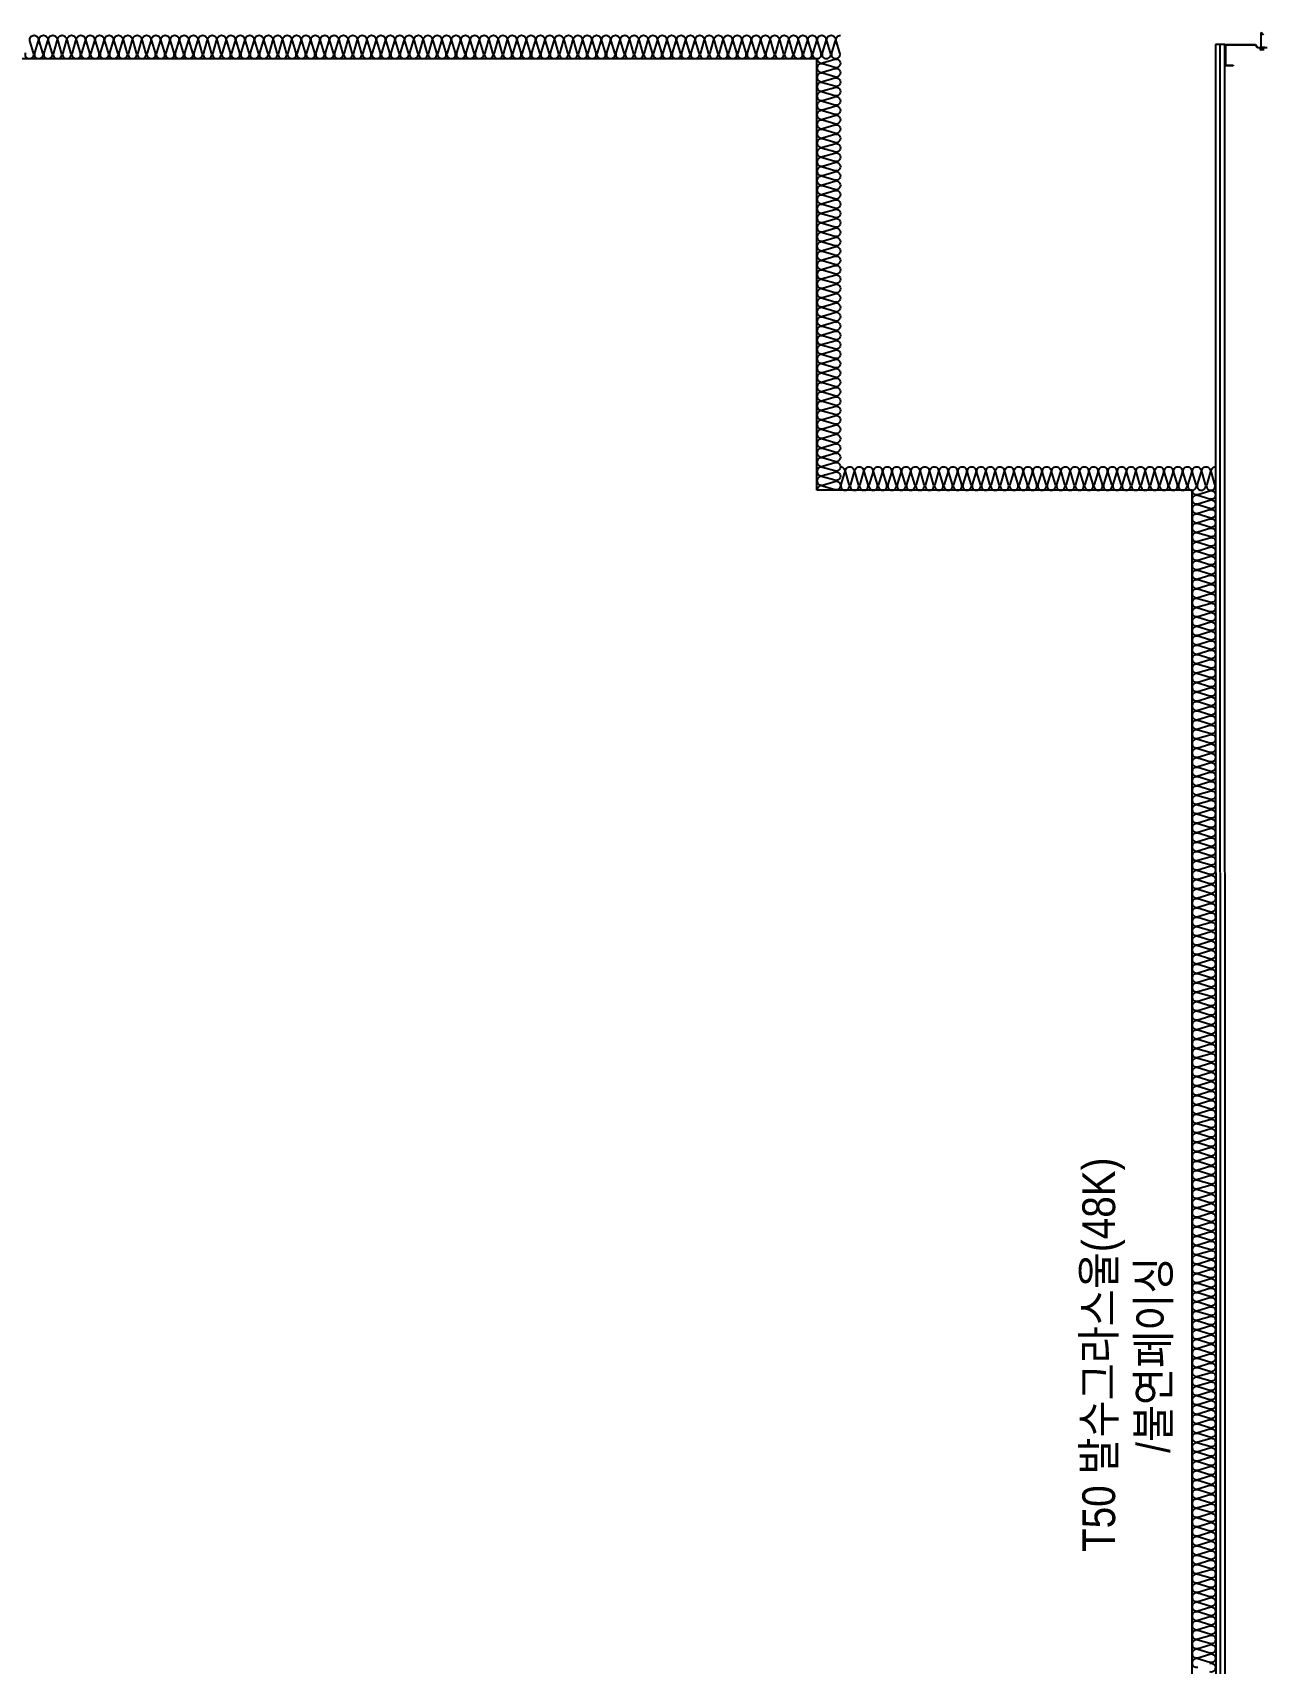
# Model space of a CAD drawing. Header units: millimetres. Extents: x 19868 to 801382, y -4805 to 85279.
# Drawn here: x 573015 to 575638, y 63428 to 66905 of the extents above; entities that cross this region are included whole.
import ezdxf
from ezdxf.enums import TextEntityAlignment as Align

# ---------------------------------------------------------------- set-up
doc = ezdxf.new("R2010")
doc.units = ezdxf.units.MM
doc.header["$LTSCALE"] = 250
for name, color, linetype in [('8입면선', 8, 'Continuous'), ('A-WALL-D', 7, 'Continuous'), ('GAGAM-DT', 7, 'Continuous'), ('ISL', 251, 'Continuous'), ('입면', 7, 'Continuous')]:
    doc.layers.add(name, color=color, linetype=linetype)
doc.layers.add('NOPLOT-단열', color=225, linetype='Continuous', plot=False)
doc.styles.add('Gdim', font='')
doc.styles.get('Gdim').set_extended_font_data('Dotum')

# ---------------------------------------------------------------- blocks, each defined once
blk = doc.blocks.new('*U186')
at = {"layer": '8입면선', "color": 8}
blk.add_line((3316397.6, 472011.4), (3316396.3, 478611.4), dxfattribs=at)
at = {"layer": 'A-WALL-D'}
for p, q in [((3316386.3, 478611.4), (3316387.6, 472011.4)), ((3316406.3, 478611.4), (3316386.3, 478611.4)), ((3316407.6, 472021.4), (3316406.3, 478611.4))]:
    blk.add_line(p, q, dxfattribs=at)
at = {"layer": 'GAGAM-DT', "color": 8}
for p, q in [((3316483.9, 478605.6), (3316483.9, 478637)), ((3316488.9, 478631.5), (3316483.9, 478637)), ((3316491.4, 478605.6), (3316481.4, 478605.6)), ((3316481.4, 478605.6), (3316481.4, 478602.1)), ((3316489.9, 478600.6), (3316482.9, 478600.6)), ((3316483.9, 478605.6), (3316483.9, 478600.6))]:
    blk.add_line(p, q, dxfattribs=at)
blk.add_arc((3316482.9, 478602.1), 1.51, 180, 270, dxfattribs=at)
at = {"layer": '입면', "color": 6}
for p, q in [((3316406.3, 478566.4), (3316406.3, 478611.4)), ((3316406.3, 478611.4), (3316471.6, 478611.4)), ((3316471.1, 478610.2), (3316407.5, 478610.2)), ((3316407.5, 478610.2), (3316407.5, 478567.6)), ((3316476, 478604.4), (3316471.1, 478610.2)), ((3316471.6, 478611.4), (3316476.6, 478605.6)), ((3316496.5, 478604.4), (3316476, 478604.4)), ((3316476.6, 478605.6), (3316496, 478605.6)), ((3316424.1, 478566.4), (3316406.3, 478566.4)), ((3316407.5, 478567.6), (3316424.1, 478567.6)), ((3316424.1, 478567.6), (3316424.1, 478566.4))]:
    blk.add_line(p, q, dxfattribs=at)

msp = doc.modelspace()

# ---------------------------------------------------------------- linework, layer by layer
at = {"layer": 'ISL'}
for points in [[(572999.4, 66861.1, 1.372593), (573017, 66861.1), (573009.4, 66886.8, -0.509267), (573018.2, 66898.9, -0.509267), (573027, 66886.8), (573019.4, 66861.1, 1.372593), (573037, 66861.1), (573029.4, 66886.8, -0.509267), (573038.2, 66898.9, -0.509267), (573047, 66886.8), (573039.4, 66861.1, 1.372593), (573057, 66861.1), (573049.4, 66886.8, -0.509267), (573058.2, 66898.9, -0.509267), (573067, 66886.8), (573059.4, 66861.1, 1.372593), (573077, 66861.1), (573069.4, 66886.8, -0.509267), (573078.2, 66898.9, -0.509267), (573087, 66886.8), (573079.4, 66861.1, 1.372593), (573097, 66861.1), (573089.4, 66886.8, -0.509267), (573098.2, 66898.9, -0.509267), (573107, 66886.8), (573099.4, 66861.1, 1.372593), (573117, 66861.1), (573109.4, 66886.8, -0.509267), (573118.2, 66898.9, -0.509267), (573127, 66886.8), (573119.4, 66861.1, 1.372593), (573137, 66861.1), (573129.4, 66886.8, -0.509267), (573138.2, 66898.9, -0.509267), (573147, 66886.8), (573139.4, 66861.1, 1.372593), (573157, 66861.1), (573149.4, 66886.8, -0.509267), (573158.2, 66898.9, -0.509267), (573167, 66886.8), (573159.4, 66861.1, 1.372593), (573177, 66861.1), (573169.4, 66886.8, -0.509267), (573178.2, 66898.9, -0.509267), (573187, 66886.8), (573179.4, 66861.1, 1.372593), (573197, 66861.1), (573189.4, 66886.8, -0.509267), (573198.2, 66898.9, -0.509267), (573207, 66886.8), (573199.4, 66861.1, 1.372593), (573217, 66861.1), (573209.4, 66886.8, -0.509267), (573218.2, 66898.9, -0.509267), (573227, 66886.8), (573219.4, 66861.1, 1.372593), (573237, 66861.1), (573229.4, 66886.8, -0.509267), (573238.2, 66898.9, -0.509267), (573247, 66886.8), (573239.4, 66861.1, 1.372593), (573257, 66861.1), (573249.4, 66886.8, -0.509267), (573258.2, 66898.9, -0.509267), (573267, 66886.8), (573259.4, 66861.1, 1.372593), (573277, 66861.1), (573269.4, 66886.8, -0.509267), (573278.2, 66898.9, -0.509267), (573287, 66886.8), (573279.4, 66861.1, 1.372593), (573297, 66861.1), (573289.4, 66886.8, -0.509267), (573298.2, 66898.9, -0.509267), (573307, 66886.8), (573299.4, 66861.1, 1.372593), (573317, 66861.1), (573309.4, 66886.8, -0.509267), (573318.2, 66898.9, -0.509267), (573327, 66886.8), (573319.4, 66861.1, 1.372593), (573337, 66861.1), (573329.4, 66886.8, -0.509267), (573338.2, 66898.9, -0.509267), (573347, 66886.8), (573339.4, 66861.1, 1.372593), (573357, 66861.1), (573349.4, 66886.8, -0.509267), (573358.2, 66898.9, -0.509267), (573367, 66886.8), (573359.4, 66861.1, 1.372593), (573377, 66861.1), (573369.4, 66886.8, -0.509267), (573378.2, 66898.9, -0.509267), (573387, 66886.8), (573379.4, 66861.1, 1.372593), (573397, 66861.1), (573389.4, 66886.8, -0.509267), (573398.2, 66898.9, -0.509267), (573407, 66886.8), (573399.4, 66861.1, 1.372593), (573417, 66861.1), (573409.4, 66886.8, -0.509267), (573418.2, 66898.9, -0.509267), (573427, 66886.8), (573419.4, 66861.1, 1.372593), (573437, 66861.1), (573429.4, 66886.8, -0.509267), (573438.2, 66898.9, -0.509267), (573447, 66886.8), (573439.4, 66861.1, 1.372593), (573457, 66861.1), (573449.4, 66886.8, -0.509267), (573458.2, 66898.9, -0.509267), (573467, 66886.8), (573459.4, 66861.1, 1.372593), (573477, 66861.1), (573469.4, 66886.8, -0.509267), (573478.2, 66898.9, -0.509267), (573487, 66886.8), (573479.4, 66861.1, 1.372593), (573497, 66861.1), (573489.4, 66886.8, -0.509267), (573498.2, 66898.9, -0.509267), (573507, 66886.8), (573499.4, 66861.1, 1.372593), (573517, 66861.1), (573509.4, 66886.8, -0.509267), (573518.2, 66898.9, -0.509267), (573527, 66886.8), (573519.4, 66861.1, 1.372593), (573537, 66861.1), (573529.4, 66886.8, -0.509267), (573538.2, 66898.9, -0.509267), (573547, 66886.8), (573539.4, 66861.1, 1.372593), (573557, 66861.1), (573549.4, 66886.8, -0.509267), (573558.2, 66898.9, -0.509267), (573567, 66886.8), (573559.4, 66861.1, 1.372593), (573577, 66861.1), (573569.4, 66886.8, -0.509267), (573578.2, 66898.9, -0.509267), (573587, 66886.8), (573579.4, 66861.1, 1.372593), (573597, 66861.1), (573589.4, 66886.8, -0.509267), (573598.2, 66898.9, -0.509267), (573607, 66886.8), (573599.4, 66861.1, 1.372593), (573617, 66861.1), (573609.4, 66886.8, -0.509267), (573618.2, 66898.9, -0.509267), (573627, 66886.8), (573619.4, 66861.1, 1.372593), (573637, 66861.1), (573629.4, 66886.8, -0.509267), (573638.2, 66898.9, -0.509267), (573647, 66886.8), (573639.4, 66861.1, 1.372593), (573657, 66861.1), (573649.4, 66886.8, -0.509267), (573658.2, 66898.9, -0.509267), (573667, 66886.8), (573659.4, 66861.1, 1.372593), (573677, 66861.1), (573669.4, 66886.8, -0.509267), (573678.2, 66898.9, -0.509267), (573687, 66886.8), (573679.4, 66861.1, 1.372593), (573697, 66861.1), (573689.4, 66886.8, -0.509267), (573698.2, 66898.9, -0.509267), (573707, 66886.8), (573699.4, 66861.1, 1.372593), (573717, 66861.1), (573709.4, 66886.8, -0.509267), (573718.2, 66898.9, -0.509267), (573727, 66886.8), (573719.4, 66861.1, 1.372593), (573737, 66861.1), (573729.4, 66886.8, -0.509267), (573738.2, 66898.9, -0.509267), (573747, 66886.8), (573739.4, 66861.1, 1.372593), (573757, 66861.1), (573749.4, 66886.8, -0.509267), (573758.2, 66898.9, -0.509267), (573767, 66886.8), (573759.4, 66861.1, 1.372593), (573777, 66861.1), (573769.4, 66886.8, -0.509267), (573778.2, 66898.9, -0.509267), (573787, 66886.8), (573779.4, 66861.1, 1.372593), (573797, 66861.1), (573789.4, 66886.8, -0.509267), (573798.2, 66898.9, -0.509267), (573807, 66886.8), (573799.4, 66861.1, 1.372593), (573817, 66861.1), (573809.4, 66886.8, -0.509267), (573818.2, 66898.9, -0.509267), (573827, 66886.8), (573819.4, 66861.1, 1.372593), (573837, 66861.1), (573829.4, 66886.8, -0.509267), (573838.2, 66898.9, -0.509267), (573847, 66886.8), (573839.4, 66861.1, 1.372593), (573857, 66861.1), (573849.4, 66886.8, -0.509267), (573858.2, 66898.9, -0.509267), (573867, 66886.8), (573859.4, 66861.1, 1.372593), (573877, 66861.1), (573869.4, 66886.8, -0.509267), (573878.2, 66898.9, -0.509267), (573887, 66886.8), (573879.4, 66861.1, 1.372593), (573897, 66861.1), (573889.4, 66886.8, -0.509267), (573898.2, 66898.9, -0.509267), (573907, 66886.8), (573899.4, 66861.1, 1.372593), (573917, 66861.1), (573909.4, 66886.8, -0.509267), (573918.2, 66898.9, -0.509267), (573927, 66886.8), (573919.4, 66861.1, 1.372593), (573937, 66861.1), (573929.4, 66886.8, -0.509267), (573938.2, 66898.9, -0.509267), (573947, 66886.8), (573939.4, 66861.1, 1.372593), (573957, 66861.1), (573949.4, 66886.8, -0.509267), (573958.2, 66898.9, -0.509267), (573967, 66886.8), (573959.4, 66861.1, 1.372593), (573977, 66861.1), (573969.4, 66886.8, -0.509267), (573978.2, 66898.9, -0.509267), (573987, 66886.8), (573979.4, 66861.1, 1.372593), (573997, 66861.1), (573989.4, 66886.8, -0.509267), (573998.2, 66898.9, -0.509267), (574007, 66886.8), (573999.4, 66861.1, 1.372593), (574017, 66861.1), (574009.4, 66886.8, -0.509267), (574018.2, 66898.9, -0.509267), (574027, 66886.8), (574019.4, 66861.1, 1.372593), (574037, 66861.1), (574029.4, 66886.8, -0.509267), (574038.2, 66898.9, -0.509267), (574047, 66886.8), (574039.4, 66861.1, 1.372593), (574057, 66861.1), (574049.4, 66886.8, -0.509267), (574058.2, 66898.9, -0.509267), (574067, 66886.8), (574059.4, 66861.1, 1.372593), (574077, 66861.1), (574069.4, 66886.8, -0.509267), (574078.2, 66898.9, -0.509267), (574087, 66886.8), (574079.4, 66861.1, 1.372593), (574097, 66861.1), (574089.4, 66886.8, -0.509267), (574098.2, 66898.9, -0.509267), (574107, 66886.8), (574099.4, 66861.1, 1.372593), (574117, 66861.1), (574109.4, 66886.8, -0.509267), (574118.2, 66898.9, -0.509267), (574127, 66886.8), (574119.4, 66861.1, 1.372593), (574137, 66861.1), (574129.4, 66886.8, -0.509267), (574138.2, 66898.9, -0.509267), (574147, 66886.8), (574139.4, 66861.1, 1.372593), (574157, 66861.1), (574149.4, 66886.8, -0.509267), (574158.2, 66898.9, -0.509267), (574167, 66886.8), (574159.4, 66861.1, 1.372593), (574177, 66861.1), (574169.4, 66886.8, -0.509267), (574178.2, 66898.9, -0.509267), (574187, 66886.8), (574179.4, 66861.1, 1.372593), (574197, 66861.1), (574189.4, 66886.8, -0.509267), (574198.2, 66898.9, -0.509267), (574207, 66886.8), (574199.4, 66861.1, 1.372593), (574217, 66861.1), (574209.4, 66886.8, -0.509267), (574218.2, 66898.9, -0.509267), (574227, 66886.8), (574219.4, 66861.1, 1.372593), (574237, 66861.1), (574229.4, 66886.8, -0.509267), (574238.2, 66898.9, -0.509267), (574247, 66886.8), (574239.4, 66861.1, 1.372593), (574257, 66861.1), (574249.4, 66886.8, -0.509267), (574258.2, 66898.9, -0.509267), (574267, 66886.8), (574259.4, 66861.1, 1.372593), (574277, 66861.1), (574269.4, 66886.8, -0.509267), (574278.2, 66898.9, -0.509267), (574287, 66886.8), (574279.4, 66861.1, 1.372593), (574297, 66861.1), (574289.4, 66886.8, -0.509267), (574298.2, 66898.9, -0.509267), (574307, 66886.8), (574299.4, 66861.1, 1.372593), (574317, 66861.1), (574309.4, 66886.8, -0.509267), (574318.2, 66898.9, -0.509267), (574327, 66886.8), (574319.4, 66861.1, 1.372593), (574337, 66861.1), (574329.4, 66886.8, -0.509267), (574338.2, 66898.9, -0.509267), (574347, 66886.8), (574339.4, 66861.1, 1.372593), (574357, 66861.1), (574349.4, 66886.8, -0.509267), (574358.2, 66898.9, -0.509267), (574367, 66886.8), (574359.4, 66861.1, 1.372593), (574377, 66861.1), (574369.4, 66886.8, -0.509267), (574378.2, 66898.9, -0.509267), (574387, 66886.8), (574379.4, 66861.1, 1.372593), (574397, 66861.1), (574389.4, 66886.8, -0.509267), (574398.2, 66898.9, -0.509267), (574407, 66886.8), (574399.4, 66861.1, 1.372593), (574417, 66861.1), (574409.4, 66886.8, -0.509267), (574418.2, 66898.9, -0.509267), (574427, 66886.8), (574419.4, 66861.1, 1.372593), (574437, 66861.1), (574429.4, 66886.8, -0.509267), (574438.2, 66898.9, -0.509267), (574447, 66886.8), (574439.4, 66861.1, 1.372593), (574457, 66861.1), (574449.4, 66886.8, -0.509267), (574458.2, 66898.9, -0.509267), (574467, 66886.8), (574459.4, 66861.1, 1.372593), (574477, 66861.1), (574469.4, 66886.8, -0.509267), (574478.2, 66898.9, -0.509267), (574487, 66886.8), (574479.4, 66861.1, 1.372593), (574497, 66861.1), (574489.4, 66886.8, -0.509267), (574498.2, 66898.9, -0.509267), (574507, 66886.8), (574499.4, 66861.1, 1.372593), (574517, 66861.1), (574509.4, 66886.8, -0.509267), (574518.2, 66898.9, -0.509267), (574527, 66886.8), (574519.4, 66861.1, 1.372593), (574537, 66861.1), (574529.4, 66886.8, -0.509267), (574538.2, 66898.9, -0.509267), (574547, 66886.8), (574539.4, 66861.1, 1.372593), (574557, 66861.1), (574549.4, 66886.8, -0.509267), (574558.2, 66898.9, -0.509267), (574567, 66886.8), (574559.4, 66861.1, 1.372593), (574577, 66861.1), (574569.4, 66886.8, -0.509267), (574578.2, 66898.9, -0.509267), (574587, 66886.8), (574579.4, 66861.1, 1.372593), (574597, 66861.1), (574589.4, 66886.8, -0.509267), (574598.2, 66898.9, -0.509267), (574607, 66886.8), (574599.4, 66861.1, 1.372593), (574617, 66861.1), (574609.4, 66886.8, -0.509267), (574618.2, 66898.9, -0.509267), (574627, 66886.8), (574619.4, 66861.1, 1.372593), (574637, 66861.1), (574629.4, 66886.8, -0.509267), (574638.2, 66898.9, -0.509267), (574647, 66886.8), (574639.4, 66861.1, 1.372593), (574657, 66861.1), (574649.4, 66886.8, -0.509267), (574658.2, 66898.9, -0.509267), (574667, 66886.8), (574659.4, 66861.1, 1.372593), (574677, 66861.1), (574669.4, 66886.8, -0.509267), (574678.2, 66898.9, -0.509267), (574687, 66886.8), (574679.4, 66861.1, 1.372593), (574697, 66861.1), (574689.4, 66886.8, -0.509267), (574698.2, 66898.9, -0.509267), (574707, 66886.8), (574699.4, 66861.1, 1.372593), (574717, 66861.1), (574709.4, 66886.8, -0.509267), (574718.2, 66898.9, -0.509267), (574727, 66886.8), (574719.4, 66861.1, 1.372593), (574737, 66861.1), (574729.4, 66886.8, -0.509267), (574738.2, 66898.9)], [(574688.2, 66848.9, 0.509267), (574700.3, 66840.1), (574726.1, 66847.8, -1.372593), (574726.1, 66830.1), (574700.3, 66837.8, 0.509267), (574688.2, 66828.9, 0.509267), (574700.3, 66820.1), (574726.1, 66827.8, -1.372593), (574726.1, 66810.1), (574700.3, 66817.8, 0.509267), (574688.2, 66808.9, 0.509267), (574700.3, 66800.1), (574726.1, 66807.8, -1.372593), (574726.1, 66790.1), (574700.3, 66797.8, 0.509267), (574688.2, 66788.9, 0.509267), (574700.3, 66780.1), (574726.1, 66787.8, -1.372593), (574726.1, 66770.1), (574700.3, 66777.8, 0.509267), (574688.2, 66768.9, 0.509267), (574700.3, 66760.1), (574726.1, 66767.8, -1.372593), (574726.1, 66750.1), (574700.3, 66757.8, 0.509267), (574688.2, 66748.9, 0.509267), (574700.3, 66740.1), (574726.1, 66747.8, -1.372593), (574726.1, 66730.1), (574700.3, 66737.8, 0.509267), (574688.2, 66728.9, 0.509267), (574700.3, 66720.1), (574726.1, 66727.8, -1.372593), (574726.1, 66710.1), (574700.3, 66717.8, 0.509267), (574688.2, 66708.9, 0.509267), (574700.3, 66700.1), (574726.1, 66707.8, -1.372593), (574726.1, 66690.1), (574700.3, 66697.8, 0.509267), (574688.2, 66688.9, 0.509267), (574700.3, 66680.1), (574726.1, 66687.8, -1.372593), (574726.1, 66670.1), (574700.3, 66677.8, 0.509267), (574688.2, 66668.9, 0.509267), (574700.3, 66660.1), (574726.1, 66667.8, -1.372593), (574726.1, 66650.1), (574700.3, 66657.8, 0.509267), (574688.2, 66648.9, 0.509267), (574700.3, 66640.1), (574726.1, 66647.8, -1.372593), (574726.1, 66630.1), (574700.3, 66637.8, 0.509267), (574688.2, 66628.9, 0.509267), (574700.3, 66620.1), (574726.1, 66627.8, -1.372593), (574726.1, 66610.1), (574700.3, 66617.8, 0.509267), (574688.2, 66608.9, 0.509267), (574700.3, 66600.1), (574726.1, 66607.8, -1.372593), (574726.1, 66590.1), (574700.3, 66597.8, 0.509267), (574688.2, 66588.9, 0.509267), (574700.3, 66580.1), (574726.1, 66587.8, -1.372593), (574726.1, 66570.1), (574700.3, 66577.8, 0.509267), (574688.2, 66568.9, 0.509267), (574700.3, 66560.1), (574726.1, 66567.8, -1.372593), (574726.1, 66550.1), (574700.3, 66557.8, 0.509267), (574688.2, 66548.9, 0.509267), (574700.3, 66540.1), (574726.1, 66547.8, -1.372593), (574726.1, 66530.1), (574700.3, 66537.8, 0.509267), (574688.2, 66528.9, 0.509267), (574700.3, 66520.1), (574726.1, 66527.8, -1.372593), (574726.1, 66510.1), (574700.3, 66517.8, 0.509267), (574688.2, 66508.9, 0.509267), (574700.3, 66500.1), (574726.1, 66507.8, -1.372593), (574726.1, 66490.1), (574700.3, 66497.8, 0.509267), (574688.2, 66488.9, 0.509267), (574700.3, 66480.1), (574726.1, 66487.8, -1.372593), (574726.1, 66470.1), (574700.3, 66477.8, 0.509267), (574688.2, 66468.9, 0.509267), (574700.3, 66460.1), (574726.1, 66467.8, -1.372593), (574726.1, 66450.1), (574700.3, 66457.8, 0.509267), (574688.2, 66448.9, 0.509267), (574700.3, 66440.1), (574726.1, 66447.8, -1.372593), (574726.1, 66430.1), (574700.3, 66437.8, 0.509267), (574688.2, 66428.9, 0.509267), (574700.3, 66420.1), (574726.1, 66427.8, -1.372593), (574726.1, 66410.1), (574700.3, 66417.8, 0.509267), (574688.2, 66408.9, 0.509267), (574700.3, 66400.1), (574726.1, 66407.8, -1.372593), (574726.1, 66390.1), (574700.3, 66397.8, 0.509267), (574688.2, 66388.9, 0.509267), (574700.3, 66380.1), (574726.1, 66387.8, -1.372593), (574726.1, 66370.1), (574700.3, 66377.8, 0.509267), (574688.2, 66368.9, 0.509267), (574700.3, 66360.1), (574726.1, 66367.8, -1.372593), (574726.1, 66350.1), (574700.3, 66357.8, 0.509267), (574688.2, 66348.9, 0.509267), (574700.3, 66340.1), (574726.1, 66347.8, -1.372593), (574726.1, 66330.1), (574700.3, 66337.8, 0.509267), (574688.2, 66328.9, 0.509267), (574700.3, 66320.1), (574726.1, 66327.8, -1.372593), (574726.1, 66310.1), (574700.3, 66317.8, 0.509267), (574688.2, 66308.9, 0.509267), (574700.3, 66300.1), (574726.1, 66307.8, -1.372593), (574726.1, 66290.1), (574700.3, 66297.8, 0.509267), (574688.2, 66288.9, 0.509267), (574700.3, 66280.1), (574726.1, 66287.8, -1.372593), (574726.1, 66270.1), (574700.3, 66277.8, 0.509267), (574688.2, 66268.9, 0.509267), (574700.3, 66260.1), (574726.1, 66267.8, -1.372593), (574726.1, 66250.1), (574700.3, 66257.8, 0.509267), (574688.2, 66248.9, 0.509267), (574700.3, 66240.1), (574726.1, 66247.8, -1.372593), (574726.1, 66230.1), (574700.3, 66237.8, 0.509267), (574688.2, 66228.9, 0.509267), (574700.3, 66220.1), (574726.1, 66227.8, -1.372593), (574726.1, 66210.1), (574700.3, 66217.8, 0.509267), (574688.2, 66208.9, 0.509267), (574700.3, 66200.1), (574726.1, 66207.8, -1.372593), (574726.1, 66190.1), (574700.3, 66197.8, 0.509267), (574688.2, 66188.9, 0.509267), (574700.3, 66180.1), (574726.1, 66187.8, -1.372593), (574726.1, 66170.1), (574700.3, 66177.8, 0.509267), (574688.2, 66168.9, 0.509267), (574700.3, 66160.1), (574726.1, 66167.8, -1.372593), (574726.1, 66150.1), (574700.3, 66157.8, 0.509267), (574688.2, 66148.9, 0.509267), (574700.3, 66140.1), (574726.1, 66147.8, -1.372593), (574726.1, 66130.1), (574700.3, 66137.8, 0.509267), (574688.2, 66128.9, 0.509267), (574700.3, 66120.1), (574726.1, 66127.8, -1.372593), (574726.1, 66110.1), (574700.3, 66117.8, 0.509267), (574688.2, 66108.9, 0.509267), (574700.3, 66100.1), (574726.1, 66107.8, -1.372593), (574726.1, 66090.1), (574700.3, 66097.8, 0.509267), (574688.2, 66088.9, 0.509267), (574700.3, 66080.1), (574726.1, 66087.8, -1.372593), (574726.1, 66070.1), (574700.3, 66077.8, 0.509267), (574688.2, 66068.9, 0.509267), (574700.3, 66060.1), (574726.1, 66067.8, -1.372593), (574726.1, 66050.1), (574700.3, 66057.8, 0.509267), (574688.2, 66048.9, 0.509267), (574700.3, 66040.1), (574726.1, 66047.8, -1.372593), (574726.1, 66030.1), (574700.3, 66037.8, 0.509267), (574688.2, 66028.9, 0.509267), (574700.3, 66020.1), (574726.1, 66027.8, -1.372593), (574726.1, 66010.1), (574700.3, 66017.8, 0.509267), (574688.2, 66008.9, 0.509267), (574700.3, 66000.1), (574726.1, 66007.8, -1.372593), (574726.1, 65990.1), (574700.3, 65997.8, 0.509267), (574688.2, 65988.9, 0.509267), (574700.3, 65980.1), (574726.1, 65987.8, -1.372593), (574726.1, 65970.1), (574700.3, 65977.8, 0.509267), (574688.2, 65968.9, 0.509267), (574700.3, 65960.1), (574726.1, 65967.8, -1.372593), (574726.1, 65950.1), (574700.3, 65957.8, 0.509267), (574688.2, 65948.9, 0.509267), (574700.3, 65940.1), (574726.1, 65947.8, -1.372593), (574726.1, 65930.1), (574700.3, 65937.8, 0.509267), (574688.2, 65928.9)], [(574738.2, 65978.9, -0.509267), (574747, 65966.8), (574739.4, 65941.1, 1.372593), (574757, 65941.1), (574749.4, 65966.8, -0.509267), (574758.2, 65978.9, -0.509267), (574767, 65966.8), (574759.4, 65941.1, 1.372593), (574777, 65941.1), (574769.4, 65966.8, -0.509267), (574778.2, 65978.9, -0.509267), (574787, 65966.8), (574779.4, 65941.1, 1.372593), (574797, 65941.1), (574789.4, 65966.8, -0.509267), (574798.2, 65978.9, -0.509267), (574807, 65966.8), (574799.4, 65941.1, 1.372593), (574817, 65941.1), (574809.4, 65966.8, -0.509267), (574818.2, 65978.9, -0.509267), (574827, 65966.8), (574819.4, 65941.1, 1.372593), (574837, 65941.1), (574829.4, 65966.8, -0.509267), (574838.2, 65978.9, -0.509267), (574847, 65966.8), (574839.4, 65941.1, 1.372593), (574857, 65941.1), (574849.4, 65966.8, -0.509267), (574858.2, 65978.9, -0.509267), (574867, 65966.8), (574859.4, 65941.1, 1.372593), (574877, 65941.1), (574869.4, 65966.8, -0.509267), (574878.2, 65978.9, -0.509267), (574887, 65966.8), (574879.4, 65941.1, 1.372593), (574897, 65941.1), (574889.4, 65966.8, -0.509267), (574898.2, 65978.9, -0.509267), (574907, 65966.8), (574899.4, 65941.1, 1.372593), (574917, 65941.1), (574909.4, 65966.8, -0.509267), (574918.2, 65978.9, -0.509267), (574927, 65966.8), (574919.4, 65941.1, 1.372593), (574937, 65941.1), (574929.4, 65966.8, -0.509267), (574938.2, 65978.9, -0.509267), (574947, 65966.8), (574939.4, 65941.1, 1.372593), (574957, 65941.1), (574949.4, 65966.8, -0.509267), (574958.2, 65978.9, -0.509267), (574967, 65966.8), (574959.4, 65941.1, 1.372593), (574977, 65941.1), (574969.4, 65966.8, -0.509267), (574978.2, 65978.9, -0.509267), (574987, 65966.8), (574979.4, 65941.1, 1.372593), (574997, 65941.1), (574989.4, 65966.8, -0.509267), (574998.2, 65978.9, -0.509267), (575007, 65966.8), (574999.4, 65941.1, 1.372593), (575017, 65941.1), (575009.4, 65966.8, -0.509267), (575018.2, 65978.9, -0.509267), (575027, 65966.8), (575019.4, 65941.1, 1.372593), (575037, 65941.1), (575029.4, 65966.8, -0.509267), (575038.2, 65978.9, -0.509267), (575047, 65966.8), (575039.4, 65941.1, 1.372593), (575057, 65941.1), (575049.4, 65966.8, -0.509267), (575058.2, 65978.9, -0.509267), (575067, 65966.8), (575059.4, 65941.1, 1.372593), (575077, 65941.1), (575069.4, 65966.8, -0.509267), (575078.2, 65978.9, -0.509267), (575087, 65966.8), (575079.4, 65941.1, 1.372593), (575097, 65941.1), (575089.4, 65966.8, -0.509267), (575098.2, 65978.9, -0.509267), (575107, 65966.8), (575099.4, 65941.1, 1.372593), (575117, 65941.1), (575109.4, 65966.8, -0.509267), (575118.2, 65978.9, -0.509267), (575127, 65966.8), (575119.4, 65941.1, 1.372593), (575137, 65941.1), (575129.4, 65966.8, -0.509267), (575138.2, 65978.9, -0.509267), (575147, 65966.8), (575139.4, 65941.1, 1.372593), (575157, 65941.1), (575149.4, 65966.8, -0.509267), (575158.2, 65978.9, -0.509267), (575167, 65966.8), (575159.4, 65941.1, 1.372593), (575177, 65941.1), (575169.4, 65966.8, -0.509267), (575178.2, 65978.9, -0.509267), (575187, 65966.8), (575179.4, 65941.1, 1.372593), (575197, 65941.1), (575189.4, 65966.8, -0.509267), (575198.2, 65978.9, -0.509267), (575207, 65966.8), (575199.4, 65941.1, 1.372593), (575217, 65941.1), (575209.4, 65966.8, -0.509267), (575218.2, 65978.9, -0.509267), (575227, 65966.8), (575219.4, 65941.1, 1.372593), (575237, 65941.1), (575229.4, 65966.8, -0.509267), (575238.2, 65978.9, -0.509267), (575247, 65966.8), (575239.4, 65941.1, 1.372593), (575257, 65941.1), (575249.4, 65966.8, -0.509267), (575258.2, 65978.9, -0.509267), (575267, 65966.8), (575259.4, 65941.1, 1.372593), (575277, 65941.1), (575269.4, 65966.8, -0.509267), (575278.2, 65978.9, -0.509267), (575287, 65966.8), (575279.4, 65941.1, 1.372593), (575297, 65941.1), (575289.4, 65966.8, -0.509267), (575298.2, 65978.9, -0.509267), (575307, 65966.8), (575299.4, 65941.1, 1.372593), (575317, 65941.1), (575309.4, 65966.8, -0.509267), (575318.2, 65978.9, -0.509267), (575327, 65966.8), (575319.4, 65941.1, 1.372593), (575337, 65941.1), (575329.4, 65966.8, -0.509267), (575338.2, 65978.9, -0.509267), (575347, 65966.8), (575339.4, 65941.1, 1.372593), (575357, 65941.1), (575349.4, 65966.8, -0.509267), (575358.2, 65978.9, -0.509267), (575367, 65966.8), (575359.4, 65941.1, 1.372593), (575377, 65941.1), (575369.4, 65966.8, -0.509267), (575378.2, 65978.9, -0.509267), (575387, 65966.8), (575379.4, 65941.1, 1.372593), (575397, 65941.1), (575389.4, 65966.8, -0.509267), (575398.2, 65978.9, -0.509267), (575407, 65966.8), (575399.4, 65941.1, 1.372593), (575417, 65941.1), (575409.4, 65966.8, -0.509267), (575418.2, 65978.9, -0.509267), (575427, 65966.8), (575419.4, 65941.1, 1.372593), (575437, 65941.1), (575429.4, 65966.8, -0.509267), (575438.2, 65978.9, -0.509267), (575447, 65966.8), (575439.4, 65941.1, 1.372593), (575457, 65941.1), (575449.4, 65966.8, -0.509267), (575458.2, 65978.9, -0.509267), (575467, 65966.8), (575459.4, 65941.1, 1.372593), (575477, 65941.1), (575469.4, 65966.8, -0.509267), (575478.2, 65978.9, -0.509267), (575487, 65966.8), (575479.4, 65941.1, 1.372593), (575497, 65941.1), (575489.4, 65966.8, -0.509267), (575498.2, 65978.9, -0.509267), (575507, 65966.8), (575499.4, 65941.1, 1.372593), (575517, 65941.1), (575509.4, 65966.8, -0.509267), (575518.2, 65978.9, -0.509267), (575527, 65966.8), (575519.4, 65941.1, 1.372593), (575537, 65941.1), (575529.4, 65966.8, -0.509267), (575538.2, 65978.9)], [(575488.2, 65928.9, 0.509267), (575500.3, 65920.1), (575526.1, 65927.8, -1.372593), (575526.1, 65910.1), (575500.3, 65917.8, 0.509267), (575488.2, 65908.9, 0.509267), (575500.3, 65900.1), (575526.1, 65907.8, -1.372593), (575526.1, 65890.1), (575500.3, 65897.8, 0.509267), (575488.2, 65888.9, 0.509267), (575500.3, 65880.1), (575526.1, 65887.8, -1.372593), (575526.1, 65870.1), (575500.3, 65877.8, 0.509267), (575488.2, 65868.9, 0.509267), (575500.3, 65860.1), (575526.1, 65867.8, -1.372593), (575526.1, 65850.1), (575500.3, 65857.8, 0.509267), (575488.2, 65848.9, 0.509267), (575500.3, 65840.1), (575526.1, 65847.8, -1.372593), (575526.1, 65830.1), (575500.3, 65837.8, 0.509267), (575488.2, 65828.9, 0.509267), (575500.3, 65820.1), (575526.1, 65827.8, -1.372593), (575526.1, 65810.1), (575500.3, 65817.8, 0.509267), (575488.2, 65808.9, 0.509267), (575500.3, 65800.1), (575526.1, 65807.8, -1.372593), (575526.1, 65790.1), (575500.3, 65797.8, 0.509267), (575488.2, 65788.9, 0.509267), (575500.3, 65780.1), (575526.1, 65787.8, -1.372593), (575526.1, 65770.1), (575500.3, 65777.8, 0.509267), (575488.2, 65768.9, 0.509267), (575500.3, 65760.1), (575526.1, 65767.8, -1.372593), (575526.1, 65750.1), (575500.3, 65757.8, 0.509267), (575488.2, 65748.9, 0.509267), (575500.3, 65740.1), (575526.1, 65747.8, -1.372593), (575526.1, 65730.1), (575500.3, 65737.8, 0.509267), (575488.2, 65728.9, 0.509267), (575500.3, 65720.1), (575526.1, 65727.8, -1.372593), (575526.1, 65710.1), (575500.3, 65717.8, 0.509267), (575488.2, 65708.9, 0.509267), (575500.3, 65700.1), (575526.1, 65707.8, -1.372593), (575526.1, 65690.1), (575500.3, 65697.8, 0.509267), (575488.2, 65688.9, 0.509267), (575500.3, 65680.1), (575526.1, 65687.8, -1.372593), (575526.1, 65670.1), (575500.3, 65677.8, 0.509267), (575488.2, 65668.9, 0.509267), (575500.3, 65660.1), (575526.1, 65667.8, -1.372593), (575526.1, 65650.1), (575500.3, 65657.8, 0.509267), (575488.2, 65648.9, 0.509267), (575500.3, 65640.1), (575526.1, 65647.8, -1.372593), (575526.1, 65630.1), (575500.3, 65637.8, 0.509267), (575488.2, 65628.9, 0.509267), (575500.3, 65620.1), (575526.1, 65627.8, -1.372593), (575526.1, 65610.1), (575500.3, 65617.8, 0.509267), (575488.2, 65608.9, 0.509267), (575500.3, 65600.1), (575526.1, 65607.8, -1.372593), (575526.1, 65590.1), (575500.3, 65597.8, 0.509267), (575488.2, 65588.9, 0.509267), (575500.3, 65580.1), (575526.1, 65587.8, -1.372593), (575526.1, 65570.1), (575500.3, 65577.8, 0.509267), (575488.2, 65568.9, 0.509267), (575500.3, 65560.1), (575526.1, 65567.8, -1.372593), (575526.1, 65550.1), (575500.3, 65557.8, 0.509267), (575488.2, 65548.9, 0.509267), (575500.3, 65540.1), (575526.1, 65547.8, -1.372593), (575526.1, 65530.1), (575500.3, 65537.8, 0.509267), (575488.2, 65528.9, 0.509267), (575500.3, 65520.1), (575526.1, 65527.8, -1.372593), (575526.1, 65510.1), (575500.3, 65517.8, 0.509267), (575488.2, 65508.9, 0.509267), (575500.3, 65500.1), (575526.1, 65507.8, -1.372593), (575526.1, 65490.1), (575500.3, 65497.8, 0.509267), (575488.2, 65488.9, 0.509267), (575500.3, 65480.1), (575526.1, 65487.8, -1.372593), (575526.1, 65470.1), (575500.3, 65477.8, 0.509267), (575488.2, 65468.9, 0.509267), (575500.3, 65460.1), (575526.1, 65467.8, -1.372593), (575526.1, 65450.1), (575500.3, 65457.8, 0.509267), (575488.2, 65448.9, 0.509267), (575500.3, 65440.1), (575526.1, 65447.8, -1.372593), (575526.1, 65430.1), (575500.3, 65437.8, 0.509267), (575488.2, 65428.9, 0.509267), (575500.3, 65420.1), (575526.1, 65427.8, -1.372593), (575526.1, 65410.1), (575500.3, 65417.8, 0.509267), (575488.2, 65408.9, 0.509267), (575500.3, 65400.1), (575526.1, 65407.8, -1.372593), (575526.1, 65390.1), (575500.3, 65397.8, 0.509267), (575488.2, 65388.9, 0.509267), (575500.3, 65380.1), (575526.1, 65387.8, -1.372593), (575526.1, 65370.1), (575500.3, 65377.8, 0.509267), (575488.2, 65368.9, 0.509267), (575500.3, 65360.1), (575526.1, 65367.8, -1.372593), (575526.1, 65350.1), (575500.3, 65357.8, 0.509267), (575488.2, 65348.9, 0.509267), (575500.3, 65340.1), (575526.1, 65347.8, -1.372593), (575526.1, 65330.1), (575500.3, 65337.8, 0.509267), (575488.2, 65328.9, 0.509267), (575500.3, 65320.1), (575526.1, 65327.8, -1.372593), (575526.1, 65310.1), (575500.3, 65317.8, 0.509267), (575488.2, 65308.9, 0.509267), (575500.3, 65300.1), (575526.1, 65307.8, -1.372593), (575526.1, 65290.1), (575500.3, 65297.8, 0.509267), (575488.2, 65288.9, 0.509267), (575500.3, 65280.1), (575526.1, 65287.8, -1.372593), (575526.1, 65270.1), (575500.3, 65277.8, 0.509267), (575488.2, 65268.9, 0.509267), (575500.3, 65260.1), (575526.1, 65267.8, -1.372593), (575526.1, 65250.1), (575500.3, 65257.8, 0.509267), (575488.2, 65248.9, 0.509267), (575500.3, 65240.1), (575526.1, 65247.8, -1.372593), (575526.1, 65230.1), (575500.3, 65237.8, 0.509267), (575488.2, 65228.9, 0.509267), (575500.3, 65220.1), (575526.1, 65227.8, -1.372593), (575526.1, 65210.1), (575500.3, 65217.8, 0.509267), (575488.2, 65208.9, 0.509267), (575500.3, 65200.1), (575526.1, 65207.8, -1.372593), (575526.1, 65190.1), (575500.3, 65197.8, 0.509267), (575488.2, 65188.9, 0.509267), (575500.3, 65180.1), (575526.1, 65187.8, -1.372593), (575526.1, 65170.1), (575500.3, 65177.8, 0.509267), (575488.2, 65168.9, 0.509267), (575500.3, 65160.1), (575526.1, 65167.8, -1.372593), (575526.1, 65150.1), (575500.3, 65157.8, 0.509267), (575488.2, 65148.9, 0.509267), (575500.3, 65140.1), (575526.1, 65147.8, -1.372593), (575526.1, 65130.1), (575500.3, 65137.8, 0.509267), (575488.2, 65128.9, 0.509267), (575500.3, 65120.1), (575526.1, 65127.8, -1.372593), (575526.1, 65110.1), (575500.3, 65117.8, 0.509267), (575488.2, 65108.9, 0.509267), (575500.3, 65100.1), (575526.1, 65107.8, -1.372593), (575526.1, 65090.1), (575500.3, 65097.8, 0.509267), (575488.2, 65088.9, 0.509267), (575500.3, 65080.1), (575526.1, 65087.8, -1.372593), (575526.1, 65070.1), (575500.3, 65077.8, 0.509267), (575488.2, 65068.9, 0.509267), (575500.3, 65060.1), (575526.1, 65067.8, -1.372593), (575526.1, 65050.1), (575500.3, 65057.8, 0.509267), (575488.2, 65048.9, 0.509267), (575500.3, 65040.1), (575526.1, 65047.8, -1.372593), (575526.1, 65030.1), (575500.3, 65037.8, 0.509267), (575488.2, 65028.9, 0.509267), (575500.3, 65020.1), (575526.1, 65027.8, -1.372593), (575526.1, 65010.1), (575500.3, 65017.8, 0.509267), (575488.2, 65008.9, 0.509267), (575500.3, 65000.1), (575526.1, 65007.8, -1.372593), (575526.1, 64990.1), (575500.3, 64997.8, 0.509267), (575488.2, 64988.9, 0.509267), (575500.3, 64980.1), (575526.1, 64987.8, -1.372593), (575526.1, 64970.1), (575500.3, 64977.8, 0.509267), (575488.2, 64968.9, 0.509267), (575500.3, 64960.1), (575526.1, 64967.8, -1.372593), (575526.1, 64950.1), (575500.3, 64957.8, 0.509267), (575488.2, 64948.9, 0.509267), (575500.3, 64940.1), (575526.1, 64947.8, -1.372593), (575526.1, 64930.1), (575500.3, 64937.8, 0.509267), (575488.2, 64928.9, 0.509267), (575500.3, 64920.1), (575526.1, 64927.8, -1.372593), (575526.1, 64910.1), (575500.3, 64917.8, 0.509267), (575488.2, 64908.9, 0.509267), (575500.3, 64900.1), (575526.1, 64907.8, -1.372593), (575526.1, 64890.1), (575500.3, 64897.8, 0.509267), (575488.2, 64888.9, 0.509267), (575500.3, 64880.1), (575526.1, 64887.8, -1.372593), (575526.1, 64870.1), (575500.3, 64877.8, 0.509267), (575488.2, 64868.9, 0.509267), (575500.3, 64860.1), (575526.1, 64867.8, -1.372593), (575526.1, 64850.1), (575500.3, 64857.8, 0.509267), (575488.2, 64848.9, 0.509267), (575500.3, 64840.1), (575526.1, 64847.8, -1.372593), (575526.1, 64830.1), (575500.3, 64837.8, 0.509267), (575488.2, 64828.9, 0.509267), (575500.3, 64820.1), (575526.1, 64827.8, -1.372593), (575526.1, 64810.1), (575500.3, 64817.8, 0.509267), (575488.2, 64808.9, 0.509267), (575500.3, 64800.1), (575526.1, 64807.8, -1.372593), (575526.1, 64790.1), (575500.3, 64797.8, 0.509267), (575488.2, 64788.9, 0.509267), (575500.3, 64780.1), (575526.1, 64787.8, -1.372593), (575526.1, 64770.1), (575500.3, 64777.8, 0.509267), (575488.2, 64768.9, 0.509267), (575500.3, 64760.1), (575526.1, 64767.8, -1.372593), (575526.1, 64750.1), (575500.3, 64757.8, 0.509267), (575488.2, 64748.9, 0.509267), (575500.3, 64740.1), (575526.1, 64747.8, -1.372593), (575526.1, 64730.1), (575500.3, 64737.8, 0.509267), (575488.2, 64728.9, 0.509267), (575500.3, 64720.1), (575526.1, 64727.8, -1.372593), (575526.1, 64710.1), (575500.3, 64717.8, 0.509267), (575488.2, 64708.9, 0.509267), (575500.3, 64700.1), (575526.1, 64707.8, -1.372593), (575526.1, 64690.1), (575500.3, 64697.8, 0.509267), (575488.2, 64688.9, 0.509267), (575500.3, 64680.1), (575526.1, 64687.8, -1.372593), (575526.1, 64670.1), (575500.3, 64677.8, 0.509267), (575488.2, 64668.9, 0.509267), (575500.3, 64660.1), (575526.1, 64667.8, -1.372593), (575526.1, 64650.1), (575500.3, 64657.8, 0.509267), (575488.2, 64648.9, 0.509267), (575500.3, 64640.1), (575526.1, 64647.8, -1.372593), (575526.1, 64630.1), (575500.3, 64637.8, 0.509267), (575488.2, 64628.9, 0.509267), (575500.3, 64620.1), (575526.1, 64627.8, -1.372593), (575526.1, 64610.1), (575500.3, 64617.8, 0.509267), (575488.2, 64608.9, 0.509267), (575500.3, 64600.1), (575526.1, 64607.8, -1.372593), (575526.1, 64590.1), (575500.3, 64597.8, 0.509267), (575488.2, 64588.9, 0.509267), (575500.3, 64580.1), (575526.1, 64587.8, -1.372593), (575526.1, 64570.1), (575500.3, 64577.8, 0.509267), (575488.2, 64568.9, 0.509267), (575500.3, 64560.1), (575526.1, 64567.8, -1.372593), (575526.1, 64550.1), (575500.3, 64557.8, 0.509267), (575488.2, 64548.9, 0.509267), (575500.3, 64540.1), (575526.1, 64547.8, -1.372593), (575526.1, 64530.1), (575500.3, 64537.8, 0.509267), (575488.2, 64528.9, 0.509267), (575500.3, 64520.1), (575526.1, 64527.8, -1.372593), (575526.1, 64510.1), (575500.3, 64517.8, 0.509267), (575488.2, 64508.9, 0.509267), (575500.3, 64500.1), (575526.1, 64507.8, -1.372593), (575526.1, 64490.1), (575500.3, 64497.8, 0.509267), (575488.2, 64488.9, 0.509267), (575500.3, 64480.1), (575526.1, 64487.8, -1.372593), (575526.1, 64470.1), (575500.3, 64477.8, 0.509267), (575488.2, 64468.9, 0.509267), (575500.3, 64460.1), (575526.1, 64467.8, -1.372593), (575526.1, 64450.1), (575500.3, 64457.8, 0.509267), (575488.2, 64448.9, 0.509267), (575500.3, 64440.1), (575526.1, 64447.8, -1.372593), (575526.1, 64430.1), (575500.3, 64437.8, 0.509267), (575488.2, 64428.9, 0.509267), (575500.3, 64420.1), (575526.1, 64427.8, -1.372593), (575526.1, 64410.1), (575500.3, 64417.8, 0.509267), (575488.2, 64408.9, 0.509267), (575500.3, 64400.1), (575526.1, 64407.8, -1.372593), (575526.1, 64390.1), (575500.3, 64397.8, 0.509267), (575488.2, 64388.9, 0.509267), (575500.3, 64380.1), (575526.1, 64387.8, -1.372593), (575526.1, 64370.1), (575500.3, 64377.8, 0.509267), (575488.2, 64368.9, 0.509267), (575500.3, 64360.1), (575526.1, 64367.8, -1.372593), (575526.1, 64350.1), (575500.3, 64357.8, 0.509267), (575488.2, 64348.9, 0.509267), (575500.3, 64340.1), (575526.1, 64347.8, -1.372593), (575526.1, 64330.1), (575500.3, 64337.8, 0.509267), (575488.2, 64328.9, 0.509267), (575500.3, 64320.1), (575526.1, 64327.8, -1.372593), (575526.1, 64310.1), (575500.3, 64317.8, 0.509267), (575488.2, 64308.9, 0.509267), (575500.3, 64300.1), (575526.1, 64307.8, -1.372593), (575526.1, 64290.1), (575500.3, 64297.8, 0.509267), (575488.2, 64288.9, 0.509267), (575500.3, 64280.1), (575526.1, 64287.8, -1.372593), (575526.1, 64270.1), (575500.3, 64277.8, 0.509267), (575488.2, 64268.9, 0.509267), (575500.3, 64260.1), (575526.1, 64267.8, -1.372593), (575526.1, 64250.1), (575500.3, 64257.8, 0.509267), (575488.2, 64248.9, 0.509267), (575500.3, 64240.1), (575526.1, 64247.8, -1.372593), (575526.1, 64230.1), (575500.3, 64237.8, 0.509267), (575488.2, 64228.9, 0.509267), (575500.3, 64220.1), (575526.1, 64227.8, -1.372593), (575526.1, 64210.1), (575500.3, 64217.8, 0.509267), (575488.2, 64208.9, 0.509267), (575500.3, 64200.1), (575526.1, 64207.8, -1.372593), (575526.1, 64190.1), (575500.3, 64197.8, 0.509267), (575488.2, 64188.9, 0.509267), (575500.3, 64180.1), (575526.1, 64187.8, -1.372593), (575526.1, 64170.1), (575500.3, 64177.8, 0.509267), (575488.2, 64168.9, 0.509267), (575500.3, 64160.1), (575526.1, 64167.8, -1.372593), (575526.1, 64150.1), (575500.3, 64157.8, 0.509267), (575488.2, 64148.9, 0.509267), (575500.3, 64140.1), (575526.1, 64147.8, -1.372593), (575526.1, 64130.1), (575500.3, 64137.8, 0.509267), (575488.2, 64128.9, 0.509267), (575500.3, 64120.1), (575526.1, 64127.8, -1.372593), (575526.1, 64110.1), (575500.3, 64117.8, 0.509267), (575488.2, 64108.9, 0.509267), (575500.3, 64100.1), (575526.1, 64107.8, -1.372593), (575526.1, 64090.1), (575500.3, 64097.8, 0.509267), (575488.2, 64088.9, 0.509267), (575500.3, 64080.1), (575526.1, 64087.8, -1.372593), (575526.1, 64070.1), (575500.3, 64077.8, 0.509267), (575488.2, 64068.9, 0.509267), (575500.3, 64060.1), (575526.1, 64067.8, -1.372593), (575526.1, 64050.1), (575500.3, 64057.8, 0.509267), (575488.2, 64048.9, 0.509267), (575500.3, 64040.1), (575526.1, 64047.8, -1.372593), (575526.1, 64030.1), (575500.3, 64037.8, 0.509267), (575488.2, 64028.9, 0.509267), (575500.3, 64020.1), (575526.1, 64027.8, -1.372593), (575526.1, 64010.1), (575500.3, 64017.8, 0.509267), (575488.2, 64008.9, 0.509267), (575500.3, 64000.1), (575526.1, 64007.8, -1.372593), (575526.1, 63990.1), (575500.3, 63997.8, 0.509267), (575488.2, 63988.9, 0.509267), (575500.3, 63980.1), (575526.1, 63987.8, -1.372593), (575526.1, 63970.1), (575500.3, 63977.8, 0.509267), (575488.2, 63968.9, 0.509267), (575500.3, 63960.1), (575526.1, 63967.8, -1.372593), (575526.1, 63950.1), (575500.3, 63957.8, 0.509267), (575488.2, 63948.9, 0.509267), (575500.3, 63940.1), (575526.1, 63947.8, -1.372593), (575526.1, 63930.1), (575500.3, 63937.8, 0.509267), (575488.2, 63928.9, 0.509267), (575500.3, 63920.1), (575526.1, 63927.8, -1.372593), (575526.1, 63910.1), (575500.3, 63917.8, 0.509267), (575488.2, 63908.9, 0.509267), (575500.3, 63900.1), (575526.1, 63907.8, -1.372593), (575526.1, 63890.1), (575500.3, 63897.8, 0.509267), (575488.2, 63888.9, 0.509267), (575500.3, 63880.1), (575526.1, 63887.8, -1.372593), (575526.1, 63870.1), (575500.3, 63877.8, 0.509267), (575488.2, 63868.9, 0.509267), (575500.3, 63860.1), (575526.1, 63867.8, -1.372593), (575526.1, 63850.1), (575500.3, 63857.8, 0.509267), (575488.2, 63848.9, 0.509267), (575500.3, 63840.1), (575526.1, 63847.8, -1.372593), (575526.1, 63830.1), (575500.3, 63837.8, 0.509267), (575488.2, 63828.9, 0.509267), (575500.3, 63820.1), (575526.1, 63827.8, -1.372593), (575526.1, 63810.1), (575500.3, 63817.8, 0.509267), (575488.2, 63808.9, 0.509267), (575500.3, 63800.1), (575526.1, 63807.8, -1.372593), (575526.1, 63790.1), (575500.3, 63797.8, 0.509267), (575488.2, 63788.9, 0.509267), (575500.3, 63780.1), (575526.1, 63787.8, -1.372593), (575526.1, 63770.1), (575500.3, 63777.8, 0.509267), (575488.2, 63768.9, 0.509267), (575500.3, 63760.1), (575526.1, 63767.8, -1.372593), (575526.1, 63750.1), (575500.3, 63757.8, 0.509267), (575488.2, 63748.9, 0.509267), (575500.3, 63740.1), (575526.1, 63747.8, -1.372593), (575526.1, 63730.1), (575500.3, 63737.8, 0.509267), (575488.2, 63728.9, 0.509267), (575500.3, 63720.1), (575526.1, 63727.8, -1.372593), (575526.1, 63710.1), (575500.3, 63717.8, 0.509267), (575488.2, 63708.9, 0.509267), (575500.3, 63700.1), (575526.1, 63707.8, -1.372593), (575526.1, 63690.1), (575500.3, 63697.8, 0.509267), (575488.2, 63688.9, 0.509267), (575500.3, 63680.1), (575526.1, 63687.8, -1.372593), (575526.1, 63670.1), (575500.3, 63677.8, 0.509267), (575488.2, 63668.9, 0.509267), (575500.3, 63660.1), (575526.1, 63667.8, -1.372593), (575526.1, 63650.1), (575500.3, 63657.8, 0.509267), (575488.2, 63648.9, 0.509267), (575500.3, 63640.1), (575526.1, 63647.8, -1.372593), (575526.1, 63630.1), (575500.3, 63637.8, 0.509267), (575488.2, 63628.9, 0.509267), (575500.3, 63620.1), (575526.1, 63627.8, -1.372593), (575526.1, 63610.1), (575500.3, 63617.8, 0.509267), (575488.2, 63608.9, 0.509267), (575500.3, 63600.1), (575526.1, 63607.8, -1.372593), (575526.1, 63590.1), (575500.3, 63597.8, 0.509267), (575488.2, 63588.9, 0.509267), (575500.3, 63580.1), (575526.1, 63587.8, -1.372593), (575526.1, 63570.1), (575500.3, 63577.8, 0.509267), (575488.2, 63568.9, 0.509267), (575500.3, 63560.1), (575526.1, 63567.8, -1.372593), (575526.1, 63550.1), (575500.3, 63557.8, 0.509267), (575488.2, 63548.9, 0.509267), (575500.3, 63540.1), (575526.1, 63547.8, -1.372593), (575526.1, 63530.1), (575500.3, 63537.8, 0.509267), (575488.2, 63528.9, 0.509267), (575500.3, 63520.1), (575526.1, 63527.8, -1.372593), (575526.1, 63510.1), (575500.3, 63517.8, 0.509267), (575488.2, 63508.9, 0.509267), (575500.3, 63500.1), (575526.1, 63507.8, -1.372593), (575526.1, 63490.1), (575500.3, 63497.8, 0.509267), (575488.2, 63488.9, 0.509267), (575500.3, 63480.1), (575526.1, 63487.8, -1.372593), (575526.1, 63470.1), (575500.3, 63477.8, 0.509267), (575488.2, 63468.9, 0.509267), (575500.3, 63460.1), (575526.1, 63467.8, -1.372593), (575526.1, 63450.1), (575500.3, 63457.8, 0.509267), (575488.2, 63448.9, 0.509267), (575500.3, 63440.1), (575526.1, 63447.8, -1.372593), (575526.1, 63430.1), (575500.3, 63437.8, 0.509267), (575488.2, 63428.9, 0.509267), (575500.3, 63420.1)], [(575526.1, 63427.8, -1.372593), (575526.1, 63410.1)]]:
    msp.add_lwpolyline(points, format="xyb", dxfattribs=at)
msp.add_lwpolyline([(575538.2, 60278.9), (575488.2, 60278.9), (575488.2, 65928.9), (574688.2, 65928.9), (574688.2, 66848.9), (559688.2, 66848.9), (559688.2, 65728.9), (558588.2, 65728.9), (558588.2, 66848.9), (543588.2, 66848.9), (543588.2, 65928.9), (542788.2, 65928.9), (542788.2, 60278.9), (542738.2, 60278.9)], dxfattribs=at)

# ---------------------------------------------------------------- block references
at = {"layer": 'A-WALL-D'}
msp.add_blockref('*U186', (-2740848.1, -411732.5), dxfattribs=at)

# ---------------------------------------------------------------- texts
at = {"layer": 'NOPLOT-단열', "style": 'Gdim', "width": 0.9}
for s, p in [('T50 발수그라스울(48K)', (575289.1, 64086)), ('/불연페이싱', (575405.6, 64086))]:
    msp.add_text(s, height=70, rotation=90, dxfattribs=at).set_placement(p, align=Align.MIDDLE_CENTER)

doc.saveas('drawing.dxf')
